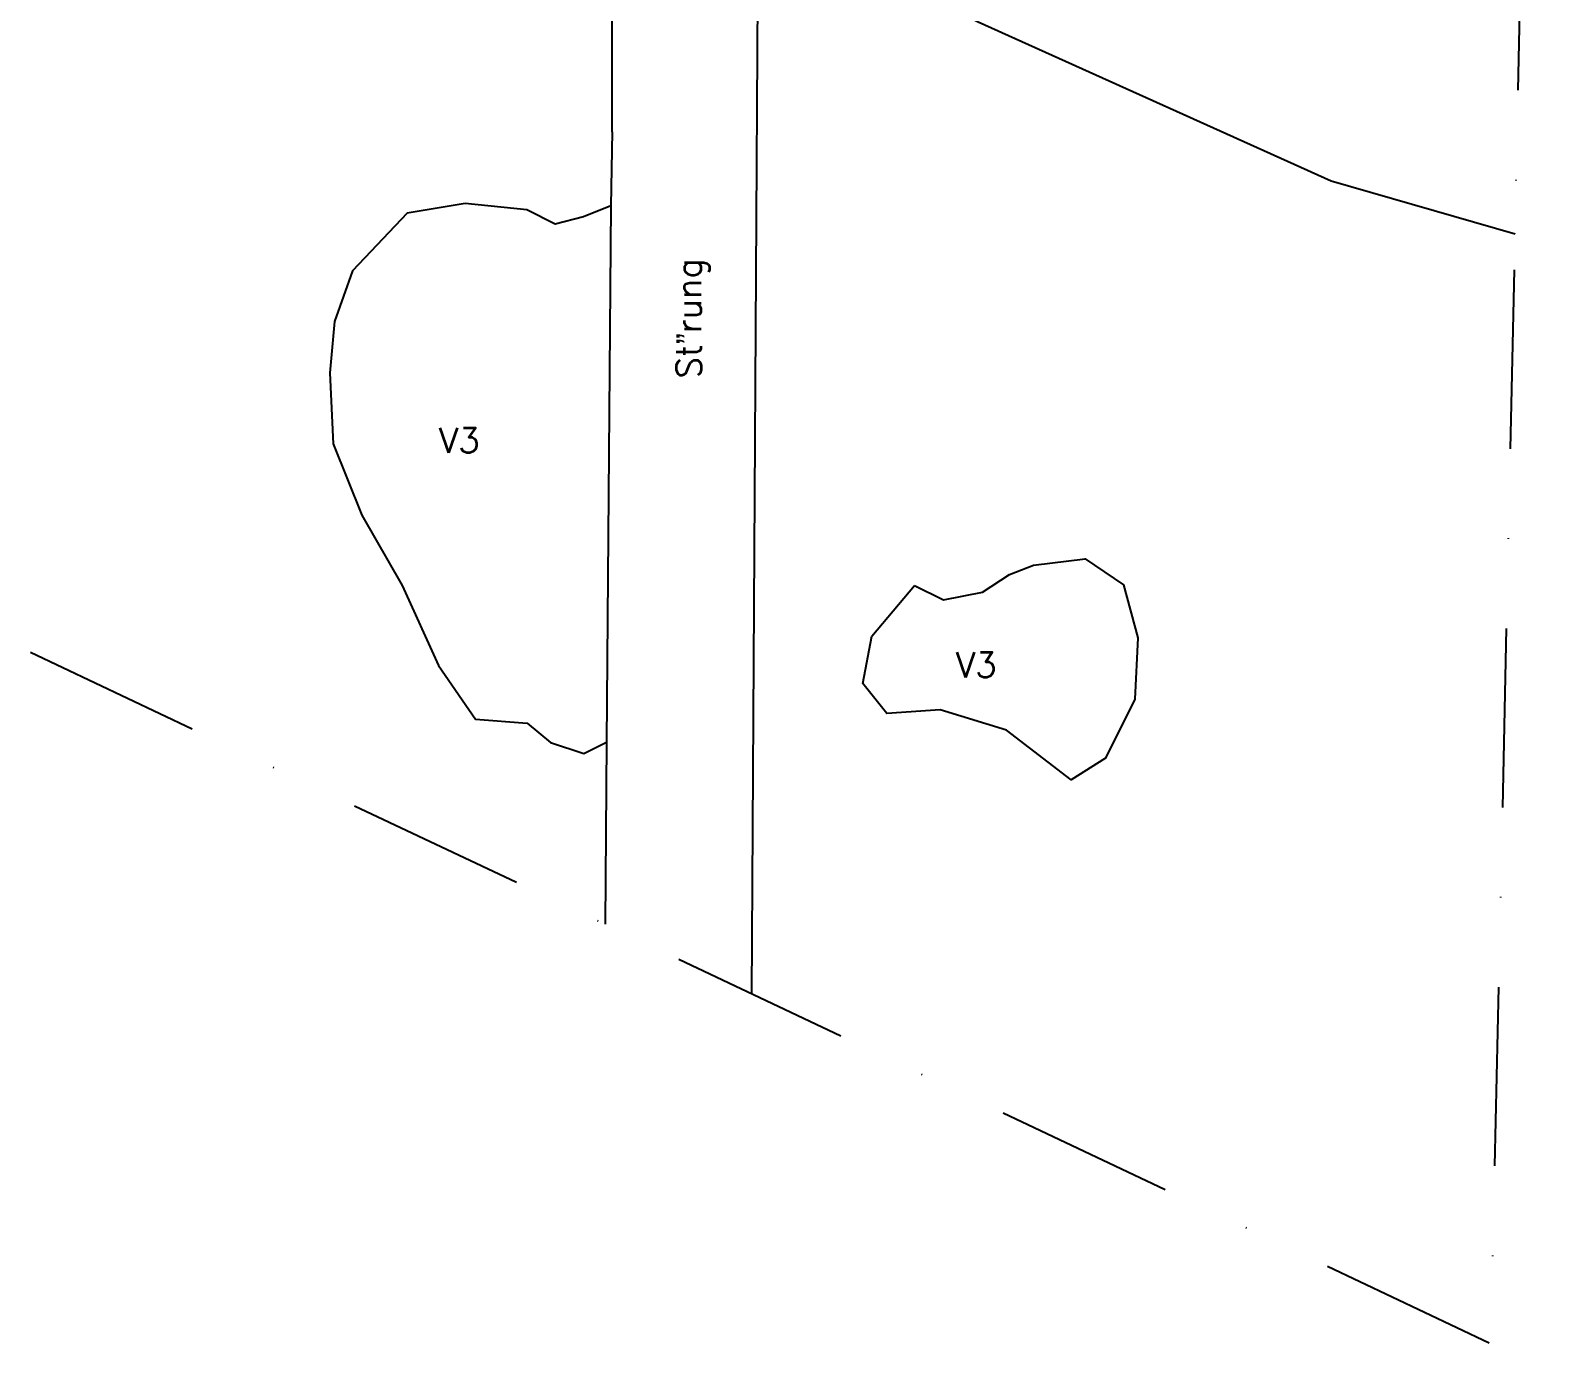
# Model space of a CAD drawing. Header units: metres. Extents: x -1233 to -956, y -1650 to -1184.
# Drawn here: x -1170.8 to -958.9, y -1649.8 to -1466.4 of the extents above; entities that cross this region are included whole.
import ezdxf

# ---------------------------------------------------------------- set-up
doc = ezdxf.new("R2010")
doc.units = ezdxf.units.M
doc.header["$LTSCALE"] = 25
doc.header["$MEASUREMENT"] = 0
doc.linetypes.add('STRICHPUNKTX2', pattern=[2, 1, -0.5, 0, -0.5])
for name, color, linetype in [('BEFUND', 1, 'CONTINUOUS'), ('BEFUNDSCHRAFF', 1, 'CONTINUOUS'), ('GRABUNGSGRENZE', 3, 'STRICHPUNKTX2')]:
    doc.layers.add(name, color=color, linetype=linetype)
doc.styles.get("Standard").update_dxf_attribs({"font": 'txt.shx'})

msp = doc.modelspace()

# ---------------------------------------------------------------- linework, layer by layer
at = {"layer": 'BEFUND'}
for points in [[(-1070.05, -1600.93), (-1068.63, -1361)], [(-1089.57, -1480.52), (-1089.57, -1480.52), (-1089.5, -1387.32)], [(-963.48, -1494.81), (-989.16, -1487.43), (-1038.46, -1465.19), (-1061.05, -1453.92), (-1069.17, -1451.05)], [(-1089.57, -1480.52), (-1089.73, -1490.89), (-1090.35, -1565.8), (-1090.55, -1591.22)], [(-1089.73, -1490.89), (-1093.55, -1492.41), (-1097.51, -1493.43), (-1101.48, -1491.44), (-1110.07, -1490.52), (-1118.16, -1491.88), (-1125.79, -1499.96), (-1128.34, -1507.03), (-1128.96, -1514.2), (-1128.51, -1524.12), (-1124.5, -1534.09), (-1118.86, -1543.91), (-1113.79, -1555.1), (-1108.66, -1562.58), (-1101.43, -1563.14), (-1098.18, -1565.84), (-1093.5, -1567.37), (-1090.35, -1565.8)], [(-1047.36, -1543.91), (-1043.29, -1545.9), (-1037.85, -1544.84), (-1034.09, -1542.35), (-1030.73, -1541.08), (-1023.51, -1540.17), (-1018.17, -1543.79), (-1016.14, -1551.21), (-1016.56, -1559.76), (-1020.68, -1568.04), (-1025.46, -1571.04), (-1034.51, -1564.11), (-1043.76, -1561.26), (-1051.19, -1561.76), (-1054.54, -1557.59), (-1053.32, -1550.98), (-1047.36, -1543.91)]]:
    msp.add_lwpolyline(points, dxfattribs=at)
at = {"layer": 'GRABUNGSGRENZE', "flags": 128}
msp.add_lwpolyline([(-1170.79, -1553.22), (-966.84, -1649.81), (-958.94, -1285.73)], dxfattribs=at)

# ---------------------------------------------------------------- texts
at = {"layer": 'BEFUNDSCHRAFF'}
msp.add_text('St”rung', height=3.5, rotation=90, dxfattribs=at).set_placement((-1077.11, -1514.99))
for p in [(-1113.76, -1525.37), (-1041.58, -1556.73)]:
    msp.add_text('V3', height=3.5, dxfattribs=at).set_placement(p)

doc.saveas('drawing.dxf')
